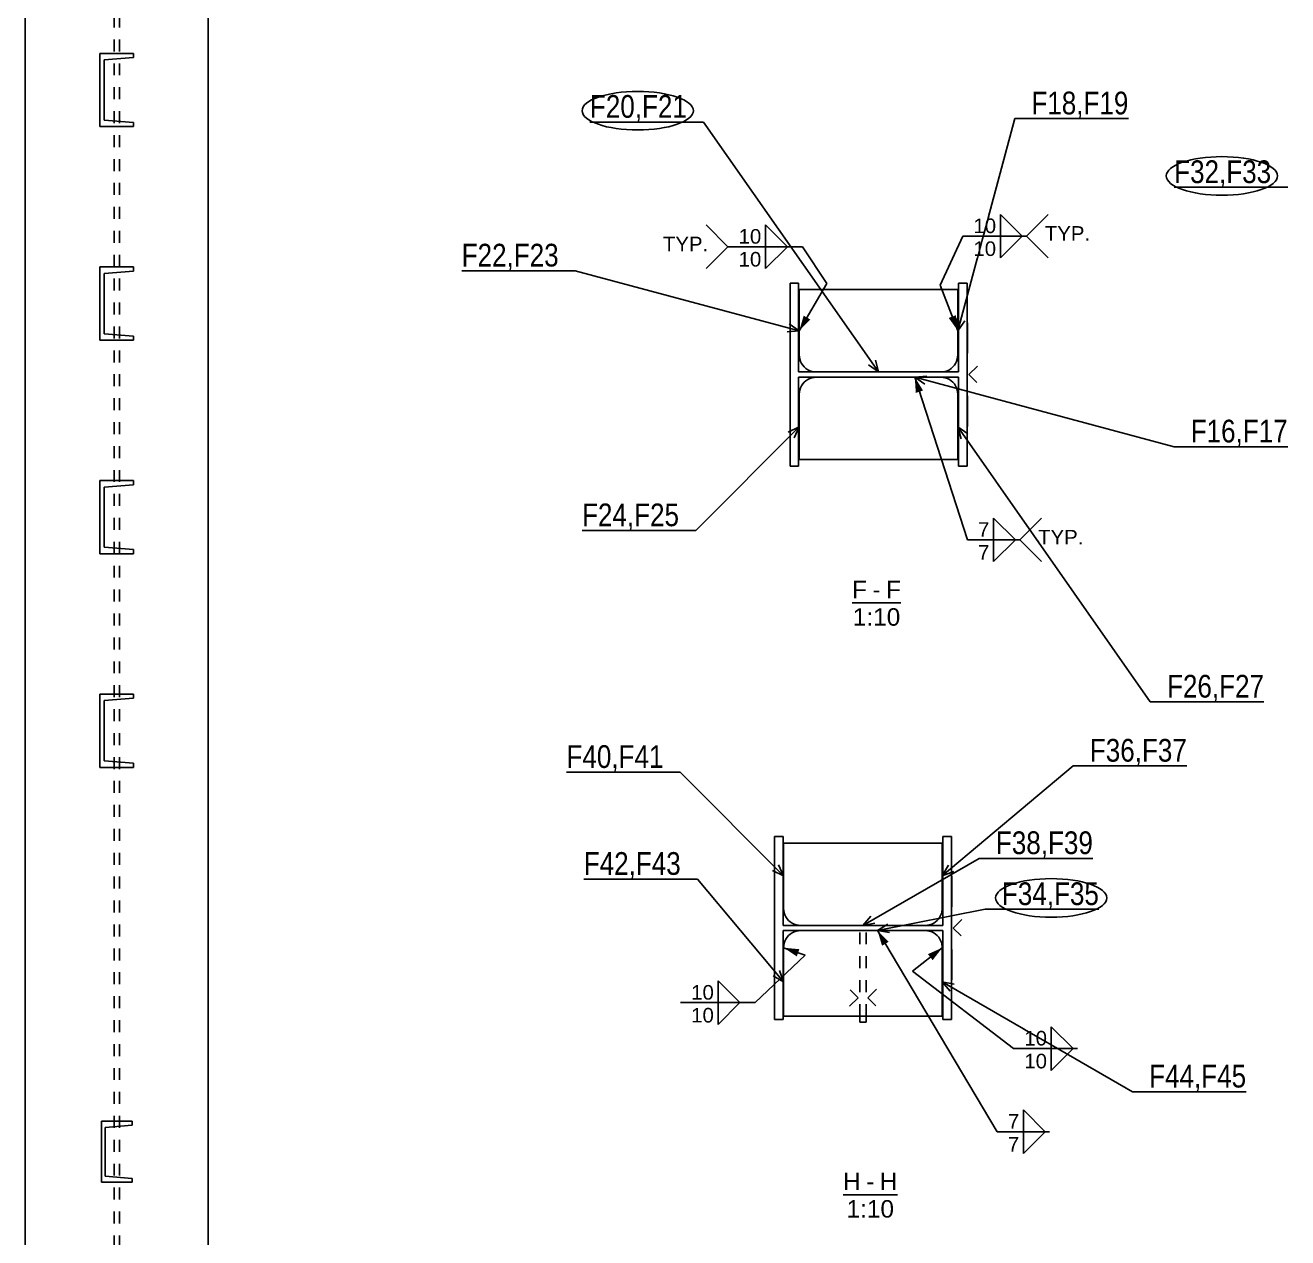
# Model space of a CAD drawing. Header units: millimetres. Extents: x -222 to 619, y -24 to 570.
# Drawn here: x 210.2 to 417.1, y 102.9 to 301.6 of the extents above; entities that cross this region are included whole.
import ezdxf

# ---------------------------------------------------------------- set-up
doc = ezdxf.new("R2010")
doc.units = ezdxf.units.MM
doc.linetypes.add('DXK_LINE_DOT2', pattern=[3.9198, 1.9599, -1.9599])
doc.layers.add('WELD_LABELS', color=5, linetype='Continuous')
doc.styles.add('Arial', font='ARIAL.TTF', dxfattribs={"height": 0.2})
doc.styles.add('Arial Narrow', font='ARIALN.TTF', dxfattribs={"height": 0.2})

# ---------------------------------------------------------------- blocks, each defined once
blk = doc.blocks.new('Unknown-43704914-15 - 5378')
at = {"color": 6, "linetype": 'Continuous'}
blk.add_line((345.73, 206.96), (353.75, 206.96), dxfattribs=at)
at = {"color": 0, "linetype": 'Continuous'}
for points in [[(348.17, 207.71), (348.17, 210.71), (345.73, 210.71), (345.73, 207.71)], [(353.63, 203.21), (353.63, 206.21), (345.85, 206.21), (345.85, 203.21)]]:
    blk.add_wipeout(points, dxfattribs=at)
at = {"color": 6, "linetype": 'Continuous', "style": 'Arial'}
for s, height, p in [('F', 2.87, (345.73, 207.71)), ('1:10', 2.865, (345.85, 203.21))]:
    blk.add_text(s, height=height, dxfattribs=at).set_placement(p)
at = {"color": 0, "linetype": 'Continuous'}
blk.add_wipeout([(350.4, 207.71), (350.4, 210.71), (349.07, 210.71), (349.07, 207.71)], dxfattribs=at)
at = {"color": 6, "linetype": 'Continuous', "style": 'Arial'}
blk.add_text('-', height=2.87, dxfattribs=at).set_placement((349.07, 207.71))
at = {"color": 0, "linetype": 'Continuous'}
blk.add_wipeout([(353.75, 207.71), (353.75, 210.71), (351.3, 210.71), (351.3, 207.71)], dxfattribs=at)
at = {"color": 6, "linetype": 'Continuous', "style": 'Arial'}
blk.add_text('F', height=2.87, dxfattribs=at).set_placement((351.3, 207.71))
blk = doc.blocks.new('Unknown-43704914-17 - 5562')
at = {"color": 6, "linetype": 'Continuous'}
blk.add_line((344.25, 109.97), (353.16, 109.97), dxfattribs=at)
at = {"color": 0, "linetype": 'Continuous'}
for points in [[(347.14, 110.72), (347.14, 113.72), (344.25, 113.72), (344.25, 110.72)], [(352.6, 106.22), (352.6, 109.22), (344.82, 109.22), (344.82, 106.22)]]:
    blk.add_wipeout(points, dxfattribs=at)
at = {"color": 6, "linetype": 'Continuous', "style": 'Arial'}
for s, height, p in [('H', 2.87, (344.25, 110.72)), ('1:10', 2.865, (344.82, 106.22))]:
    blk.add_text(s, height=height, dxfattribs=at).set_placement(p)
at = {"color": 0, "linetype": 'Continuous'}
blk.add_wipeout([(349.37, 110.72), (349.37, 113.72), (348.04, 113.72), (348.04, 110.72)], dxfattribs=at)
at = {"color": 6, "linetype": 'Continuous', "style": 'Arial'}
blk.add_text('-', height=2.87, dxfattribs=at).set_placement((348.04, 110.72))
at = {"color": 0, "linetype": 'Continuous'}
blk.add_wipeout([(353.16, 110.72), (353.16, 113.72), (350.27, 113.72), (350.27, 110.72)], dxfattribs=at)
at = {"color": 6, "linetype": 'Continuous', "style": 'Arial'}
blk.add_text('H', height=2.87, dxfattribs=at).set_placement((350.27, 110.72))
blk = doc.blocks.new('Part-43704914-5120 - 5117')
at = {"color": 2, "linetype": 'Continuous'}
for p, q in [((222.47, 192), (222.47, 180)), ((227.97, 192), (222.47, 192)), ((223.17, 190.94), (227.97, 191.32)), ((223.17, 181.06), (223.17, 190.94)), ((227.97, 191.32), (227.97, 192)), ((223.17, 181.06), (227.97, 180.68)), ((227.97, 180.68), (227.97, 180)), ((222.47, 180), (227.97, 180))]:
    blk.add_line(p, q, dxfattribs=at)
blk = doc.blocks.new('Part-43704914-5119 - 5117')
at = {"color": 2, "linetype": 'Continuous'}
for p, q in [((222.72, 122), (222.72, 112)), ((227.72, 122), (222.72, 122)), ((223.32, 121), (227.72, 121.35)), ((223.32, 113), (223.32, 121)), ((227.72, 121.35), (227.72, 122)), ((222.72, 112), (227.72, 112)), ((223.32, 113), (227.72, 112.65)), ((227.72, 112.65), (227.72, 112))]:
    blk.add_line(p, q, dxfattribs=at)
blk = doc.blocks.new('Part-43704914-5121 - 5117')
at = {"color": 2, "linetype": 'Continuous'}
for p, q in [((222.47, 227), (222.47, 215)), ((227.97, 227), (222.47, 227)), ((223.17, 225.94), (227.97, 226.32)), ((223.17, 216.06), (223.17, 225.94)), ((227.97, 226.32), (227.97, 227)), ((223.17, 216.06), (227.97, 215.68)), ((227.97, 215.68), (227.97, 215)), ((222.47, 215), (227.97, 215))]:
    blk.add_line(p, q, dxfattribs=at)
blk = doc.blocks.new('Part-43704914-5122 - 5117')
at = {"color": 2, "linetype": 'Continuous'}
for p, q in [((222.47, 262), (222.47, 250)), ((227.97, 262), (222.47, 262)), ((223.17, 260.94), (227.97, 261.32)), ((223.17, 251.06), (223.17, 260.94)), ((227.97, 261.32), (227.97, 262)), ((223.17, 251.06), (227.97, 250.68)), ((227.97, 250.68), (227.97, 250)), ((222.47, 250), (227.97, 250))]:
    blk.add_line(p, q, dxfattribs=at)
blk = doc.blocks.new('Part-43704914-5123 - 5117')
at = {"color": 2, "linetype": 'Continuous'}
for p, q in [((222.47, 297), (222.47, 285)), ((227.97, 297), (222.47, 297)), ((223.17, 295.94), (227.97, 296.32)), ((223.17, 286.06), (223.17, 295.94)), ((227.97, 296.32), (227.97, 297)), ((223.17, 286.06), (227.97, 285.68)), ((227.97, 285.68), (227.97, 285)), ((222.47, 285), (227.97, 285))]:
    blk.add_line(p, q, dxfattribs=at)
blk = doc.blocks.new('Part-43704914-5136 - 5117')
at = {"color": 2, "linetype": 'Continuous'}
for p, q in [((210.22, 362), (210.22, 47)), ((240.22, 362), (240.22, 47))]:
    blk.add_line(p, q, dxfattribs=at)
at = {"color": 7, "linetype": 'DXK_LINE_DOT2'}
for p, q in [((224.8, 362), (224.8, 47)), ((225.65, 362), (225.65, 47))]:
    blk.add_line(p, q, dxfattribs=at)
blk = doc.blocks.new('Part-43704914-5396 - 5378')
at = {"color": 2, "linetype": 'Continuous'}
for p, q in [((337.08, 258.29), (337.08, 247.59)), ((363.08, 258.29), (337.08, 258.29)), ((363.08, 247.59), (363.08, 258.29)), ((337.17, 246.87), (337.08, 247.59)), ((363.08, 247.59), (362.98, 246.87)), ((339.88, 244.79), (339.15, 244.89)), ((361, 244.89), (360.28, 244.79))]:
    blk.add_line(p, q, dxfattribs=at)
at = {"color": 7, "linetype": 'DXK_LINE_DOT2'}
blk.add_line((339.88, 244.79), (360.28, 244.79), dxfattribs=at)
at = {"color": 2, "linetype": 'Continuous'}
for centre, start, end in [((339.88, 247.59), 195, 255), ((360.28, 247.59), 285, 345)]:
    blk.add_arc(centre, 2.8, start, end, dxfattribs=at)
blk = doc.blocks.new('Part-43704914-5395 - 5378')
at = {"color": 2, "linetype": 'Continuous'}
for p, q in [((339.15, 243.85), (339.88, 243.94)), ((360.28, 243.94), (361, 243.85)), ((337.08, 241.14), (337.17, 241.87)), ((337.08, 241.14), (337.08, 230.44)), ((362.98, 241.87), (363.08, 241.14)), ((363.08, 230.44), (363.08, 241.14)), ((337.08, 230.44), (363.08, 230.44))]:
    blk.add_line(p, q, dxfattribs=at)
at = {"color": 7, "linetype": 'DXK_LINE_DOT2'}
blk.add_line((339.88, 243.94), (360.28, 243.94), dxfattribs=at)
at = {"color": 2, "linetype": 'Continuous'}
for centre, start, end in [((339.88, 241.14), 105, 165), ((360.28, 241.14), 15, 75)]:
    blk.add_arc(centre, 2.8, start, end, dxfattribs=at)
blk = doc.blocks.new('Surfacing-43704914-5421 - 5378')
at = {"color": 7, "linetype": 'Continuous'}
for p, q in [((364.58, 252.87), (364.63, 252.87)), ((364.63, 252.87), (364.63, 247.87)), ((364.63, 247.87), (364.58, 247.87))]:
    blk.add_line(p, q, dxfattribs=at)
at = {"color": 246, "linetype": 'DXK_LINE_DOT2'}
blk.add_line((364.58, 247.87), (364.58, 252.87), dxfattribs=at)
blk = doc.blocks.new('Part-43704914-5397 - 5378')
at = {"color": 2, "linetype": 'Continuous'}
for p, q in [((335.58, 229.37), (335.58, 259.37)), ((335.58, 259.37), (336.98, 259.37)), ((336.98, 259.37), (336.98, 244.79)), ((363.18, 244.79), (363.18, 259.37)), ((363.18, 259.37), (364.58, 259.37)), ((364.58, 259.37), (364.58, 229.37)), ((336.98, 244.79), (363.18, 244.79)), ((364.88, 244.37), (366.28, 245.77)), ((364.88, 244.37), (366.18, 243.07)), ((363.18, 243.94), (336.98, 243.94)), ((336.98, 243.94), (336.98, 229.37)), ((363.18, 229.37), (363.18, 243.94)), ((336.98, 229.37), (335.58, 229.37)), ((364.58, 229.37), (363.18, 229.37))]:
    blk.add_line(p, q, dxfattribs=at)
blk = doc.blocks.new('Surfacing-43704914-5422 - 5378')
at = {"color": 7, "linetype": 'Continuous'}
for p, q in [((364.58, 240.87), (364.63, 240.87)), ((364.63, 240.87), (364.63, 235.87)), ((364.63, 235.87), (364.58, 235.87))]:
    blk.add_line(p, q, dxfattribs=at)
at = {"color": 246, "linetype": 'DXK_LINE_DOT2'}
blk.add_line((364.58, 235.87), (364.58, 240.87), dxfattribs=at)
blk = doc.blocks.new('Surfacing-43704914-5604 - 5562')
at = {"color": 30, "linetype": 'Continuous'}
for p, q in [((362.02, 150.17), (362.07, 150.17)), ((362.02, 145.17), (362.02, 150.17)), ((362.07, 150.17), (362.07, 145.17)), ((362.02, 145.17), (362.07, 145.17))]:
    blk.add_line(p, q, dxfattribs=at)
blk = doc.blocks.new('Part-43704914-5572 - 5562')
at = {"color": 7, "linetype": 'DXK_LINE_DOT2'}
for p, q in [((347.02, 153.24), (348.02, 153.24)), ((347.02, 139.24), (347.02, 153.24)), ((348.02, 139.24), (348.02, 153.24))]:
    blk.add_line(p, q, dxfattribs=at)
at = {"color": 2, "linetype": 'Continuous'}
for p, q in [((346.72, 142.24), (345.42, 143.54)), ((348.32, 142.24), (349.72, 143.64)), ((346.72, 142.24), (345.32, 140.84)), ((348.32, 142.24), (349.62, 140.94)), ((347.02, 138.24), (347.02, 139.24)), ((348.02, 138.24), (348.02, 139.24)), ((347.02, 138.24), (348.02, 138.24))]:
    blk.add_line(p, q, dxfattribs=at)
blk = doc.blocks.new('Part-43704914-5576 - 5562')
at = {"color": 2, "linetype": 'Continuous'}
for p, q in [((336.6, 153.14), (337.32, 153.24)), ((357.72, 153.24), (358.45, 153.14)), ((334.52, 150.44), (334.62, 151.17)), ((360.43, 151.17), (360.52, 150.44)), ((334.52, 150.44), (334.52, 139.24)), ((360.52, 139.24), (360.52, 150.44)), ((334.52, 139.24), (360.52, 139.24))]:
    blk.add_line(p, q, dxfattribs=at)
at = {"color": 7, "linetype": 'DXK_LINE_DOT2'}
blk.add_line((337.32, 153.24), (357.72, 153.24), dxfattribs=at)
at = {"color": 2, "linetype": 'Continuous'}
for centre, start, end in [((337.32, 150.44), 105, 165), ((357.72, 150.44), 15, 75)]:
    blk.add_arc(centre, 2.8, start, end, dxfattribs=at)
blk = doc.blocks.new('Part-43704914-5578 - 5562')
at = {"color": 2, "linetype": 'Continuous'}
for p, q in [((334.52, 167.59), (334.52, 156.89)), ((360.52, 167.59), (334.52, 167.59)), ((360.52, 156.89), (360.52, 167.59)), ((334.62, 156.17), (334.52, 156.89)), ((360.52, 156.89), (360.43, 156.17)), ((337.32, 154.09), (336.6, 154.19)), ((358.45, 154.19), (357.72, 154.09))]:
    blk.add_line(p, q, dxfattribs=at)
at = {"color": 7, "linetype": 'DXK_LINE_DOT2'}
blk.add_line((337.32, 154.09), (357.72, 154.09), dxfattribs=at)
at = {"color": 2, "linetype": 'Continuous'}
for centre, start, end in [((337.32, 156.89), 195, 255), ((357.72, 156.89), 285, 345)]:
    blk.add_arc(centre, 2.8, start, end, dxfattribs=at)
blk = doc.blocks.new('Part-43704914-5581 - 5562')
at = {"color": 2, "linetype": 'Continuous'}
for p, q in [((333.02, 138.67), (333.02, 168.67)), ((333.02, 168.67), (334.42, 168.67)), ((334.42, 168.67), (334.42, 154.09)), ((360.62, 154.09), (360.62, 168.67)), ((360.62, 168.67), (362.02, 168.67)), ((362.02, 168.67), (362.02, 138.67)), ((334.42, 154.09), (360.62, 154.09)), ((360.62, 153.24), (334.42, 153.24)), ((334.42, 153.24), (334.42, 138.67)), ((360.62, 138.67), (360.62, 153.24)), ((362.32, 153.67), (363.72, 155.07)), ((362.32, 153.67), (363.62, 152.37)), ((334.42, 138.67), (333.02, 138.67)), ((362.02, 138.67), (360.62, 138.67))]:
    blk.add_line(p, q, dxfattribs=at)
blk = doc.blocks.new('Surfacing-43704914-5603 - 5562')
at = {"color": 30, "linetype": 'Continuous'}
for p, q in [((362.02, 162.17), (362.07, 162.17)), ((362.02, 157.17), (362.02, 162.17)), ((362.07, 162.17), (362.07, 157.17)), ((362.02, 157.17), (362.07, 157.17))]:
    blk.add_line(p, q, dxfattribs=at)
blk = doc.blocks.new('WeldMark-43704914-10323 - 5378')
at = {"linetype": 'Continuous'}
blk.add_hatch(color=3, dxfattribs=at).paths.add_polyline_path([(356.18, 241.37), (356.01, 243.94), (357.37, 241.75)])
at = {"color": 3, "linetype": 'Continuous'}
for p, q in [((356.01, 243.94), (364.63, 217.28)), ((373.23, 217.28), (376.8, 220.85)), ((373.23, 217.28), (376.8, 213.71))]:
    blk.add_line(p, q, dxfattribs=at)
at = {"color": 0}
blk.add_wipeout([(368.43, 217.58), (368.43, 220.48), (366.18, 220.48), (366.18, 217.58)], dxfattribs=at)
at = {"color": 3, "linetype": 'Continuous'}
for p, q in [((372.52, 217.28), (368.94, 220.85)), ((368.94, 220.85), (368.94, 217.28)), ((368.94, 217.28), (372.52, 217.28))]:
    blk.add_line(p, q, dxfattribs=at)
at = {"color": 3, "style": 'Arial'}
blk.add_text('7', height=2.39, dxfattribs=at).set_placement((366.38, 217.78))
at = {"color": 0, "linetype": 'Continuous'}
blk.add_wipeout([(383.64, 216.53), (383.64, 219.03), (376.23, 219.03), (376.23, 216.53)], dxfattribs=at)
at = {"color": 3, "linetype": 'Continuous', "style": 'Arial'}
blk.add_text('TYP.', height=2.388, dxfattribs=at).set_placement((376.23, 216.53))
at = {"color": 0, "linetype": 'Continuous'}
blk.add_wipeout([(368.43, 213.83), (368.43, 216.73), (366.18, 216.73), (366.18, 213.83)], dxfattribs=at)
at = {"color": 3, "linetype": 'Continuous'}
for p, q in [((364.63, 217.28), (373.23, 217.28)), ((368.94, 217.28), (372.52, 217.28)), ((372.52, 217.28), (368.94, 213.71)), ((368.94, 213.71), (368.94, 217.28))]:
    blk.add_line(p, q, dxfattribs=at)
at = {"color": 3, "linetype": 'Continuous', "style": 'Arial'}
blk.add_text('7', height=2.39, dxfattribs=at).set_placement((366.38, 214.03))
blk = doc.blocks.new('WeldMark-43704914-10333 - 5378')
at = {"linetype": 'Continuous'}
blk.add_hatch(color=3, dxfattribs=at).paths.add_polyline_path([(362.75, 254.1), (363.08, 251.54), (361.58, 253.64)])
at = {"color": 3, "linetype": 'Continuous'}
for p, q in [((374.33, 267.05), (377.9, 270.62)), ((360.16, 259), (363.88, 267.05)), ((374.33, 267.05), (377.9, 263.48)), ((363.08, 251.54), (360.16, 259))]:
    blk.add_line(p, q, dxfattribs=at)
at = {"color": 0}
blk.add_wipeout([(369.53, 267.35), (369.53, 270.25), (365.43, 270.25), (365.43, 267.35)], dxfattribs=at)
at = {"color": 3, "linetype": 'Continuous'}
for p, q in [((373.62, 267.05), (370.05, 270.62)), ((370.05, 270.62), (370.05, 267.05)), ((370.05, 267.05), (373.62, 267.05))]:
    blk.add_line(p, q, dxfattribs=at)
at = {"color": 0, "linetype": 'Continuous'}
blk.add_wipeout([(384.74, 266.3), (384.74, 268.8), (377.33, 268.8), (377.33, 266.3)], dxfattribs=at)
at = {"color": 3, "linetype": 'Continuous', "style": 'Arial'}
blk.add_text('TYP.', height=2.388, dxfattribs=at).set_placement((377.33, 266.3))
at = {"color": 0, "linetype": 'Continuous'}
blk.add_wipeout([(369.53, 263.6), (369.53, 266.5), (365.43, 266.5), (365.43, 263.6)], dxfattribs=at)
at = {"color": 3, "linetype": 'Continuous'}
for p, q in [((363.88, 267.05), (374.33, 267.05)), ((370.05, 267.05), (373.62, 267.05)), ((373.62, 267.05), (370.05, 263.48)), ((370.05, 263.48), (370.05, 267.05))]:
    blk.add_line(p, q, dxfattribs=at)
at = {"color": 3, "style": 'Arial'}
blk.add_text('10', height=2.388, dxfattribs=at).set_placement((365.63, 267.55))
at = {"color": 3, "linetype": 'Continuous', "style": 'Arial'}
blk.add_text('10', height=2.388, dxfattribs=at).set_placement((365.63, 263.8))
blk = doc.blocks.new('WeldMark-43704914-10339 - 5378')
at = {"linetype": 'Continuous'}
blk.add_hatch(color=3, dxfattribs=at).paths.add_polyline_path([(338.88, 253.39), (337.08, 251.54), (337.8, 254.02)])
at = {"color": 3, "linetype": 'Continuous'}
for p, q in [((325.39, 265.32), (321.82, 268.89)), ((325.39, 265.32), (321.82, 261.75)), ((341.6, 259.3), (337.6, 265.32)), ((337.08, 251.54), (341.6, 259.3))]:
    blk.add_line(p, q, dxfattribs=at)
at = {"color": 0}
blk.add_wipeout([(331.05, 265.62), (331.05, 268.52), (326.94, 268.52), (326.94, 265.62)], dxfattribs=at)
at = {"color": 3, "linetype": 'Continuous'}
for p, q in [((335.14, 265.32), (331.56, 268.89)), ((331.56, 268.89), (331.56, 265.32)), ((331.56, 265.32), (335.14, 265.32))]:
    blk.add_line(p, q, dxfattribs=at)
at = {"color": 0, "linetype": 'Continuous'}
blk.add_wipeout([(322.14, 264.57), (322.14, 267.07), (314.74, 267.07), (314.74, 264.57)], dxfattribs=at)
at = {"color": 3, "linetype": 'Continuous', "style": 'Arial'}
blk.add_text('TYP.', height=2.388, dxfattribs=at).set_placement((314.74, 264.57))
at = {"color": 0, "linetype": 'Continuous'}
blk.add_wipeout([(331.05, 261.87), (331.05, 264.77), (326.94, 264.77), (326.94, 261.87)], dxfattribs=at)
at = {"color": 3, "linetype": 'Continuous'}
for p, q in [((325.39, 265.32), (337.6, 265.32)), ((331.56, 265.32), (335.14, 265.32)), ((335.14, 265.32), (331.56, 261.75)), ((331.56, 261.75), (331.56, 265.32))]:
    blk.add_line(p, q, dxfattribs=at)
at = {"color": 3, "style": 'Arial'}
blk.add_text('10', height=2.388, dxfattribs=at).set_placement((327.14, 265.82))
at = {"color": 3, "linetype": 'Continuous', "style": 'Arial'}
blk.add_text('10', height=2.388, dxfattribs=at).set_placement((327.14, 262.07))
blk = doc.blocks.new('WeldMark-43704914-10463 - 5562')
at = {"linetype": 'Continuous'}
blk.add_hatch(color=3, dxfattribs=at).paths.add_polyline_path([(336.68, 149.02), (334.52, 150.44), (337.09, 150.2)])
at = {"color": 3, "linetype": 'Continuous'}
for p, q in [((338.04, 149.21), (329.83, 141.44)), ((334.52, 150.44), (338.04, 149.21))]:
    blk.add_line(p, q, dxfattribs=at)
at = {"color": 0}
blk.add_wipeout([(323.28, 141.74), (323.28, 144.64), (319.17, 144.64), (319.17, 141.74)], dxfattribs=at)
at = {"color": 3, "linetype": 'Continuous'}
for p, q in [((327.36, 141.44), (323.79, 145.01)), ((323.79, 145.01), (323.79, 141.44)), ((323.79, 141.44), (327.36, 141.44))]:
    blk.add_line(p, q, dxfattribs=at)
at = {"color": 0, "linetype": 'Continuous'}
blk.add_wipeout([(323.28, 137.99), (323.28, 140.89), (319.17, 140.89), (319.17, 137.99)], dxfattribs=at)
at = {"color": 3, "linetype": 'Continuous'}
for p, q in [((317.62, 141.44), (329.83, 141.44)), ((323.79, 141.44), (327.36, 141.44)), ((327.36, 141.44), (323.79, 137.86)), ((323.79, 137.86), (323.79, 141.44))]:
    blk.add_line(p, q, dxfattribs=at)
at = {"color": 3, "style": 'Arial'}
blk.add_text('10', height=2.388, dxfattribs=at).set_placement((319.37, 141.94))
at = {"color": 3, "linetype": 'Continuous', "style": 'Arial'}
blk.add_text('10', height=2.388, dxfattribs=at).set_placement((319.37, 138.19))
blk = doc.blocks.new('WeldMark-43704914-10446 - 5562')
at = {"linetype": 'Continuous'}
blk.add_hatch(color=3, dxfattribs=at).paths.add_polyline_path([(350.65, 150.77), (349.91, 153.24), (351.72, 151.41)])
at = {"color": 3, "linetype": 'Continuous'}
blk.add_line((349.91, 153.24), (369.52, 120.29), dxfattribs=at)
at = {"color": 0}
blk.add_wipeout([(373.32, 120.59), (373.32, 123.49), (371.07, 123.49), (371.07, 120.59)], dxfattribs=at)
at = {"color": 3, "linetype": 'Continuous'}
for p, q in [((377.41, 120.29), (373.84, 123.86)), ((373.84, 123.86), (373.84, 120.29)), ((373.84, 120.29), (377.41, 120.29))]:
    blk.add_line(p, q, dxfattribs=at)
at = {"color": 3, "style": 'Arial'}
blk.add_text('7', height=2.39, dxfattribs=at).set_placement((371.27, 120.79))
at = {"color": 0, "linetype": 'Continuous'}
blk.add_wipeout([(373.32, 116.84), (373.32, 119.74), (371.07, 119.74), (371.07, 116.84)], dxfattribs=at)
at = {"color": 3, "linetype": 'Continuous'}
for p, q in [((369.52, 120.29), (378.12, 120.29)), ((373.84, 120.29), (377.41, 120.29)), ((377.41, 120.29), (373.84, 116.72)), ((373.84, 116.72), (373.84, 120.29))]:
    blk.add_line(p, q, dxfattribs=at)
at = {"color": 3, "linetype": 'Continuous', "style": 'Arial'}
blk.add_text('7', height=2.39, dxfattribs=at).set_placement((371.27, 117.04))
blk = doc.blocks.new('WeldMark-43704914-10469 - 5562')
at = {"linetype": 'Continuous'}
blk.add_hatch(color=3, dxfattribs=at).paths.add_polyline_path([(358.17, 149.39), (360.52, 150.44), (358.94, 148.4)])
at = {"color": 3, "linetype": 'Continuous'}
for p, q in [((360.52, 150.44), (355.62, 146.58)), ((355.62, 146.58), (372.22, 133.92))]:
    blk.add_line(p, q, dxfattribs=at)
at = {"color": 0}
blk.add_wipeout([(377.87, 134.22), (377.87, 137.12), (373.77, 137.12), (373.77, 134.22)], dxfattribs=at)
at = {"color": 3, "linetype": 'Continuous'}
for p, q in [((381.96, 133.92), (378.39, 137.49)), ((378.39, 137.49), (378.39, 133.92)), ((378.39, 133.92), (381.96, 133.92))]:
    blk.add_line(p, q, dxfattribs=at)
at = {"color": 0, "linetype": 'Continuous'}
blk.add_wipeout([(377.87, 130.47), (377.87, 133.37), (373.77, 133.37), (373.77, 130.47)], dxfattribs=at)
at = {"color": 3, "linetype": 'Continuous'}
for p, q in [((372.22, 133.92), (382.67, 133.92)), ((378.39, 133.92), (381.96, 133.92)), ((381.96, 133.92), (378.39, 130.35)), ((378.39, 130.35), (378.39, 133.92))]:
    blk.add_line(p, q, dxfattribs=at)
at = {"color": 3, "style": 'Arial'}
blk.add_text('10', height=2.388, dxfattribs=at).set_placement((373.97, 134.42))
at = {"color": 3, "linetype": 'Continuous', "style": 'Arial'}
blk.add_text('10', height=2.388, dxfattribs=at).set_placement((373.97, 130.67))

msp = doc.modelspace()

# ---------------------------------------------------------------- linework, layer by layer
at = {"layer": 'WELD_LABELS', "color": 5}
for p, q in [((321.4, 285.75), (302.77, 285.75)), ((372.39, 286.31), (391.02, 286.31)), ((417.16, 275.05), (398.53, 275.05)), ((300.37, 261.38), (281.75, 261.38)), ((349.56, 246.72), (350.08, 244.79)), ((348.44, 245.94), (350.08, 244.79)), ((337.08, 235.79), (320.11, 218.82)), ((335.26, 234.95), (337.08, 235.79)), ((336.23, 233.98), (337.08, 235.79)), ((398.51, 232.55), (417.13, 232.55)), ((320.11, 218.82), (301.48, 218.82)), ((394.62, 190.74), (413.25, 190.74)), ((360.52, 162.24), (381.97, 180.24)), ((381.97, 180.24), (400.6, 180.24)), ((317.55, 179.21), (298.93, 179.21)), ((334.52, 162.24), (317.55, 179.21)), ((333.68, 164.05), (334.52, 162.24)), ((361.52, 163.97), (360.52, 162.24)), ((366.58, 165.09), (385.2, 165.09)), ((320.38, 161.69), (301.76, 161.69)), ((332.71, 163.08), (334.52, 162.24)), ((362.4, 162.92), (360.52, 162.24)), ((348.81, 155.62), (347.52, 154.09)), ((367.56, 156.74), (386.19, 156.74)), ((391.7, 126.84), (410.32, 126.84))]:
    msp.add_line(p, q, dxfattribs=at)
at = {"layer": 'WELD_LABELS', "color": 1}
for centre in [(310.6, 287.61), (406.35, 276.92), (378.37, 158.6)]:
    msp.add_ellipse(centre, major_axis=(9.12, 0), ratio=0.346675, dxfattribs=at)

# ---------------------------------------------------------------- block references
for name in ['Part-43704914-5136 - 5117', 'Part-43704914-5123 - 5117', 'Part-43704914-5122 - 5117', 'Part-43704914-5397 - 5378', 'Part-43704914-5396 - 5378', 'Surfacing-43704914-5421 - 5378', 'Part-43704914-5395 - 5378', 'Surfacing-43704914-5422 - 5378', 'Part-43704914-5121 - 5117', 'Unknown-43704914-15 - 5378', 'Part-43704914-5120 - 5117', 'Part-43704914-5581 - 5562', 'Part-43704914-5578 - 5562', 'Surfacing-43704914-5603 - 5562', 'Part-43704914-5576 - 5562', 'Part-43704914-5572 - 5562', 'Surfacing-43704914-5604 - 5562', 'Part-43704914-5119 - 5117', 'Unknown-43704914-17 - 5562']:
    msp.add_blockref(name, (0, 0))

# ---------------------------------------------------------------- texts
at = {"layer": 'WELD_LABELS', "color": 5, "lineweight": 30, "char_height": 3.725, "style": 'Arial Narrow'}
for s, insert, attachment_point in [('F20,F21', (302.77, 285.75), 7), ('F18,F19', (391.02, 286.31), 9), ('F32,F33', (398.53, 275.05), 7), ('F22,F23', (281.75, 261.38), 7), ('F16,F17', (417.13, 232.55), 9), ('F24,F25', (301.48, 218.82), 7), ('F26,F27', (413.25, 190.74), 9), ('F36,F37', (400.6, 180.24), 9), ('F40,F41', (298.93, 179.21), 7), ('F38,F39', (385.2, 165.09), 9), ('F42,F43', (301.76, 161.69), 7), ('F34,F35', (386.19, 156.74), 9), ('F44,F45', (410.32, 126.84), 9)]:
    msp.add_mtext(s, dxfattribs=dict(at, insert=insert, attachment_point=attachment_point))

# ---------------------------------------------------------------- next in the draw order: block references
for name in ['WeldMark-43704914-10333 - 5378', 'WeldMark-43704914-10339 - 5378', 'WeldMark-43704914-10323 - 5378', 'WeldMark-43704914-10446 - 5562', 'WeldMark-43704914-10463 - 5562']:
    msp.add_blockref(name, (0, 0))

# ---------------------------------------------------------------- next in the draw order: linework, layer by layer
at = {"layer": 'WELD_LABELS', "color": 5}
for p, q in [((350.08, 244.79), (321.4, 285.75)), ((363.08, 251.54), (372.39, 286.31)), ((337.08, 251.54), (300.37, 261.38)), ((335.44, 252.69), (337.08, 251.54)), ((362.9, 253.53), (363.08, 251.54)), ((364.23, 253.18), (363.08, 251.54)), ((335.08, 251.37), (337.08, 251.54)), ((358, 244.12), (356.01, 243.94)), ((357.64, 242.79), (356.01, 243.94)), ((356.01, 243.94), (398.51, 232.55)), ((364.72, 234.65), (363.08, 235.79)), ((363.59, 233.86), (363.08, 235.79)), ((363.08, 235.79), (394.62, 190.74)), ((347.52, 154.09), (366.58, 165.09)), ((334.52, 144.84), (320.38, 161.69)), ((349.91, 153.24), (367.56, 156.74)), ((349.49, 154.44), (347.52, 154.09)), ((351.62, 154.28), (349.91, 153.24)), ((351.88, 152.93), (349.91, 153.24)), ((332.79, 145.84), (334.52, 144.84)), ((333.84, 146.72), (334.52, 144.84))]:
    msp.add_line(p, q, dxfattribs=at)

# ---------------------------------------------------------------- next in the draw order: block references
msp.add_blockref('WeldMark-43704914-10469 - 5562', (0, 0))

# ---------------------------------------------------------------- next in the draw order: linework, layer by layer
for p, q in [((362.49, 144.49), (360.52, 144.84)), ((361.81, 143.31), (360.52, 144.84)), ((360.52, 144.84), (391.7, 126.84))]:
    msp.add_line(p, q, dxfattribs=at)

doc.saveas('drawing.dxf')
